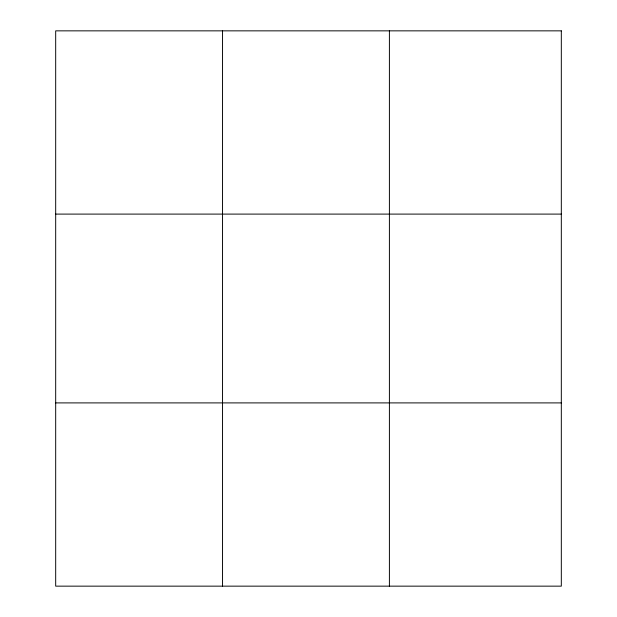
<?xml version="1.0" encoding="UTF-8"?>
<svg xmlns="http://www.w3.org/2000/svg" width="617" height="617" viewBox="0 0 617 617"><rect width="100%" height="100%" fill="white"/><g stroke="black" fill="none" stroke-linecap="round" stroke-linejoin="round"><path stroke-width="0.93" d="M222.544 30.85L222.544 586.15M389.404 30.85L389.404 586.15M55.684 214.099L561.316 214.099M55.684 402.901L561.316 402.901M561.316 30.85L561.316 586.15L55.684 586.15L55.684 30.85L561.316 30.85"/></g></svg>
